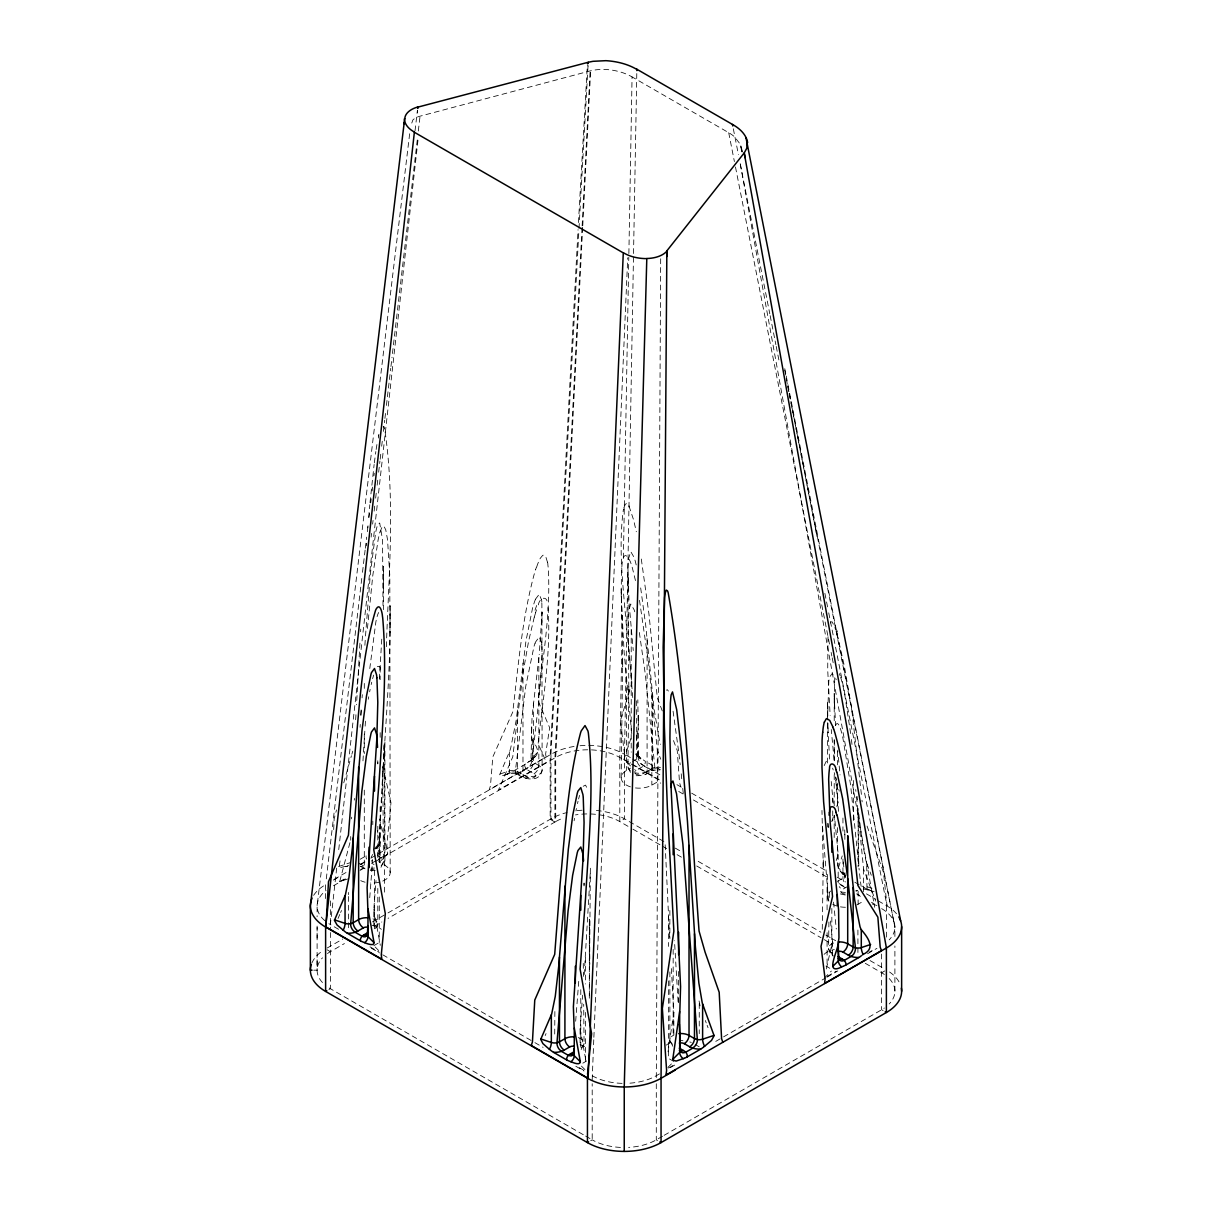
<?xml version="1.0" encoding="UTF-8"?>
<svg xmlns="http://www.w3.org/2000/svg" width="1212" height="1212" viewBox="0 0 1212 1212"><rect width="100%" height="100%" fill="white"/><g stroke="black" fill="none" stroke-linecap="round" stroke-linejoin="round"><path stroke-width="0.75" stroke-dasharray="5 3.75" d="M313.741 970.176L317.105 970.176L317.105 959.495M317.105 938.118L317.105 927.438M377.796 888.426L377.796 924.18L374.872 930.422M384.522 892.168L384.492 744.759M390.188 872.685L389.81 575.761L387.522 539.598L385.719 529.659L383.734 526.023L382.083 526.962L379.992 532.098M538.87 657.51L532.038 716.58L530.947 761.636M535.477 599.258A27.573 14.483 -51.7 0 0 535.068 600.319L534.947 600.516A50.677 26.709 -51.6 0 0 534.083 603.076L533.068 606.348A116.428 61.721 -51.5 0 0 532.477 608.485L525.917 641.284L516.191 720.292L510.707 748.062A28.179 14.211 -54 0 1 509.646 751.243L499.48 775.286L501.965 775.816L510.51 773.286L517.721 773.726L516.721 773.665C524.038 779.892 540.294 782.861 542.128 770.074L541.885 604.061A123.563 64.615 -51.5 0 0 541.749 602.273L541.719 601.94M589.32 998.218L589.32 919.241L589.82 964.252M637.103 755.47L640.33 758.924L638.557 756.924L637.83 699.809M669.872 910.485L669.872 938.679M827.478 896.895L827.478 874.246M827.478 827.054L827.478 823.281M827.493 762.999L827.508 721.776M827.508 719.898L828.811 681.326A83.28 42.768 55 0 1 829.281 678.72L829.341 678.478A46.465 23.861 55 0 1 829.75 676.887L831.977 673.72L834.704 676.357M828.569 823.63L828.569 827.387L828.614 824.069M834.204 837.537L834.204 815.206M834.204 805.889L834.22 772.074M834.22 760.803L834.25 739.502M844.87 872.579L845.385 877.458L838.249 868.277L842.234 855.899M894.895 991.249L894.895 945.981M383.007 605.53L382.553 539.916L379.689 522.963L377.493 525.25A19.574 12.12 -49.7 0 0 377.205 526.129L377.083 526.538A51.449 31.906 -49.7 0 0 376.144 530.205A107.929 66.933 -49.7 0 0 375.553 533.174L370.387 573.549L365.388 637.421M638.648 720.034L638.269 728.639A35.027 17.983 55 0 1 637.876 731.033L636.3 735.729M531.417 730.291L531.477 726.852M542.128 654.95L539.158 697.612M660.676 258.777L656.298 1079.725M584.048 885.154L584.063 883.033L584.017 886.745M383.356 588.684L383.416 566.489L383.416 609.666M389.916 632.876L390.173 605.848C391.143 691.491 379.735 776.68 379.462 862.202L384.916 865.353A17.953 10.363 0 0 1 388.431 877.14A17.953 10.363 0 0 1 370.372 882.987M377.796 826.281L377.796 858.308L382.341 791.406L384.068 743.123M621.195 777.801L622.68 658.54L622.68 666.767L621.195 588.729C621.741 583.033 619.771 539.764 630.407 561.807A46.465 23.861 55 0 1 631.179 564.08L631.3 564.413A83.28 42.768 55 0 1 632.361 567.913L636.27 583.881M627.952 568.867L629.089 603.273L633.255 650.526M828.917 921.984L828.553 948.405L830.129 953.162L833.235 956.056A6.727 3.894 -60 0 1 831.841 952.98L831.841 907.894M829.266 897.471L829.372 889.911M834.235 740.305L834.583 760.136M590.365 868.216L589.32 998.536M822.266 929.271L823.296 859.611L823.296 867.853L821.963 810.449M623.392 558.081L628.801 257.338M628.876 253.581L632.058 76.901A47.041 27.164 0 0 0 625.316 73.674C614.332 69.357 601.213 68.114 590.123 70.932L419.079 116.443A15.559 8.984 0 0 0 412.853 120.018L410.792 125.821M630.391 757.545L624.498 754.152L636.8 72.765M627.967 568.08L628.225 561.686A107.58 55.252 55 0 1 628.437 558.944L630.785 551.657L634.134 557.444A41.405 21.271 55 0 1 634.694 559.232L634.755 559.459A69.569 35.724 55 0 1 635.285 561.292L636.345 565.489M541.87 622.589L542.128 612.257L539.204 654.631M384.219 743.774L383.931 754.364M590.214 873.458L584.184 975.221M333.694 829.599L334.133 818.964L336.481 809.949M592.198 1079.725L593.789 1039.123M593.865 1037.29L627.725 257.808M381.75 639.163L379.341 679.932M582.033 227.75L554.929 757.909L554.929 822.039L550.172 819.282L550.172 755.152M582.139 225.886L590.123 70.932M582.669 227.538L555.702 757.455L555.702 821.584L388.067 918.363M582.76 225.674L590.638 70.796M550.203 754.455L578.048 229.659M550.975 754.015L578.912 230.265M579.003 228.492L588.078 65.13M359.949 643.133L356.525 704.733M578.442 222.553L587.365 65.069M355.661 719.716L356.01 713.716M386.355 646.678C388.719 574.382 395.385 500.98 384.719 429.124M588.062 65.387L588.017 66.175M360.6 631.694L360.752 629.149M361.131 709.884L360.782 715.701M360.085 727.321L360.252 724.428M364.888 645.314L365.221 640.057M362.964 760.863L364.812 731.184M360.903 715.534L361.327 709.111M365.13 726.155L365.645 718.61M828.008 636.709L827.705 670.024L830.144 715.444M362.07 697.87L362.297 694.658M741.577 151.242L740.608 144.652L734.381 136.668A47.041 27.149 0 0 0 728.715 132.699L632.058 76.901M366.327 545.839L366.524 543.264M348.42 894.668L348.586 892.441M369.736 897.698L372.629 860.02M373.811 925.68L373.811 909.318L376.023 880.503M554.869 1011.55L554.702 1035.563M575.67 1021.231L578.912 979.114M580.093 1042.956L580.093 1028.412L582.654 995.158M367.448 531.689L368.115 523.69M368.66 517.388L369.811 504.737M367.433 628.437L372.751 575.791L378.099 539.946A141.637 88.097 -49.6 0 1 378.705 537.128L379.386 534.34A60.479 37.587 -49.6 0 1 379.962 532.098M370.008 502.632L374.129 464.454M369.781 668.554L375.856 621.983A97.596 58.267 -51.6 0 1 376.462 619.15L376.644 618.438A41.42 24.71 -51.6 0 1 377.432 615.454L377.705 614.681A13.408 7.984 -51.7 0 1 378.053 613.757L378.674 612.514M834.765 677.659L834.25 696.552L835.598 725.624M417.231 112.443L417.443 110.459L414.822 132.502M338.557 929.286L330.376 924.559L336.709 867.913M338.739 849.642L418.337 136.986M371.114 537.083L371.539 533.386M372.629 524.114L373.054 520.402M374.129 511.131L374.781 505.571M375.644 498.147L376.281 492.587M377.144 485.164L377.796 479.604M378.659 472.195L379.947 461.06M380.174 459.212L380.81 453.652M381.674 446.228L382.537 438.82M383.401 431.396L384.689 420.276M384.916 418.413L385.552 412.853M386.416 405.429L389.219 381.325M389.431 379.477L390.734 368.357M390.946 366.494L392.021 357.222M392.446 353.51L417.458 138.426M418.322 131.002L420.049 116.17M326.286 878.867L362.055 576.018M362.494 572.322L365.115 550.081M365.342 548.233L366.66 537.113M367.751 527.856L368.009 525.781M368.978 517.494L369.478 513.343M370.705 502.965L371.205 498.829M409.656 133.759L317.105 906.061L317.105 916.742M372.145 490.905L372.584 487.133M373.932 475.801L374.235 473.286M378.417 438.062L378.705 435.547M354.268 800.117L354.48 798.42M538.855 700.172L531.947 761.106A6.651 3.333 -54 0 1 526.523 768.938M374.326 462.863L375.841 451.546M668.054 1051.819L673.857 1012.126L671.251 967.131M515.842 767.226L525.766 686.143L534.007 646.375A54.146 28.255 -52.2 0 1 535.083 643.254M376.144 449.485L377.099 443.395M515.342 770.438L515.312 770.665A6.514 3.288 -54.1 0 0 519.554 772.908M574.109 820.766L574.533 818.342M368.251 699.248L368.706 696.794M340.057 860.929L339.027 867.883L348.283 865.656M369.645 691.84L370.145 689.386M575.927 810.934L576.427 808.48M351.389 818.827L351.738 817.191M378.492 435.926L378.856 434.29M826.311 968.964L832.538 941.497L830.144 917.787M371.19 684.553L371.736 682.22M577.473 803.647L578.018 801.314M347.677 879.003L339.678 881.669L350.359 841.067M578.609 798.966L579.563 795.39M372.629 678.675L373.629 675.129M343.753 782.846L351.435 755.712M534.28 617.135L528.599 641.224L523.145 672.19L512.752 756.909L498.48 790.012L546.37 762.363L538.143 743.607C542.824 699.218 550.93 654.586 548.218 609.772A145.864 76.295 -51.3 0 0 547.885 606.833L547.824 606.394A98.005 51.434 -51.1 0 0 547.612 604.364M835.492 725.564C838.265 718.474 841.492 732.078 842.067 734.608A107.58 55.252 55 0 1 842.87 737.941L850.612 785.058L858.823 866.428L857.96 805.268M824.205 765.59L826.236 761.303L828.72 761.469M623.892 507.661L625.362 504.192L626.862 503.465A1.515 0.848 53.5 0 1 627.452 503.783L628.695 505.449A8.726 5.106 53 0 1 629.058 506.071M351.874 754.197L352.753 751.182M535.628 612.575L536.522 609.833M535.628 569.504L536.386 567.261M630.588 765.999L623.938 759.348L631.906 735.426M831.72 821.63L833.871 815.146M836.75 806.51L838.189 802.192L835.81 777.468M836.204 860.505L838.189 854.521L834.447 815.676M535.068 643.254L535.128 643.057A28.421 14.771 -52.3 0 1 535.583 641.981L539.234 636.936L541.476 642.375M535.431 599.258L539.219 594.274L541.446 599.698M538.355 604.894C539.416 597.395 547.718 594.865 547.506 604.455M338.042 918.454L339.769 914.484M340.633 912.515L341.496 910.53M545.188 1035.563L546.051 1033.594M830.326 623.029L830.614 622.483A8.742 4.318 60.9 0 1 830.841 622.18L831.811 621.771A1.515 0.757 58.5 0 1 832.341 622.089L835.962 630.104M583.199 786.27L585.548 785.118L587.744 789.603M527.432 762.712C538.279 755.288 541.173 752.97 532.31 739.805A25.634 12.847 -53.9 0 1 531.765 737.229L531.417 730.715M531.174 760.545L536.325 755.334M380.977 867.292L383.446 861.687L382.75 767.363M581.154 1049.516L584.078 1043.274L583.684 1004.248M666.433 690.158L667.312 689.689L668.403 691.067M375.765 848.764L380.25 843.097L377.265 830.326M373.644 849.264L380.235 842.779M379.462 862.202L387.749 853.915L379.462 818.964M537.719 752.258L532.31 757.651A6.727 4.757 45 0 1 529.099 761.5A46.192 23.18 -54.1 0 0 528.235 762.106L526.387 763.469A18.968 9.484 -54 0 1 524.72 764.53L511.737 772.014A24.134 12.15 -54.3 0 1 509.358 773.18L507.222 774.074M667.918 1067.424L671.478 1063.863M824.296 978.114L831.356 971.054M377.311 666.661L379.765 666.448L381.78 671.827M535.113 756.606L529.099 761.5M375.599 848.915L377.008 847.642M333.406 880.109L339.648 876.503M334.088 879.382L347.117 871.867M359.919 864.777L364.888 861.611M370.796 858.187L550.945 754.349A52.055 30.527 0 0 1 574.427 746.41M339.678 881.669L345.693 878.2M360.721 869.519L363.721 867.792M372.735 862.596L375.735 860.853M378.735 859.126L387.749 853.915M333.497 885.745L347.526 877.639M360.009 870.443L364.676 867.747M375.599 861.444L555.702 757.455A45.329 26.164 0 0 1 619.802 757.455L627.983 762.181M632.573 761.439L636.664 759.076A6.727 3.894 0 0 0 637.739 754.394L637.739 731.412M630.437 786.861A17.953 10.363 0 0 1 626.452 770.484L630.543 768.12M327.179 948.026L342.769 939.027M372.402 921.923L386.431 913.818M387.992 912.924L550.945 818.842A52.055 30.058 0 0 1 567.08 812.51M636.33 754.606L642.89 759.636A24.134 12.393 55 0 0 645.329 761.287A13.756 7.939 0 0 1 643.557 765.757A12.438 7.181 0 0 1 641.436 767.332L635.982 770.484A6.727 3.894 60 0 1 634.664 769.514M327.437 953.541A45.329 26.164 0 0 1 330.376 951.678L344.405 943.572M374.038 926.468L381.841 921.968M634.815 772.998A4.5 2.606 0 0 0 642.33 774.15L652.541 768.241A6.727 3.894 0 0 1 660.434 767.544M373.811 945.663L379.265 942.512A17.953 10.363 0 0 0 380.356 941.815M635.467 787.952A17.953 10.363 0 0 0 651.844 785.134L657.298 781.982L660.752 783.134M328.891 989.553L330.376 988.689L584.017 1135.129M837.492 881.321L842.946 878.17A6.727 3.894 0 0 0 844.022 873.488L838.28 867.747M847.718 886.427L842.264 889.578A6.727 3.894 60 0 1 839.249 886.608M856.066 891.214L857.429 890.426A6.727 3.894 60 0 1 855.808 890.714M582.82 1063.182L585.548 1061.606A17.953 10.363 0 0 0 586.638 1060.909M856.929 904.864A17.953 10.363 0 0 0 858.126 904.228L863.58 901.077M668.554 1068.06L674.554 1064.591M827.281 976.387L836.265 971.206M869.186 952.193L872.17 950.466M659.434 1073.908L656.298 1075.726A45.329 26.164 0 0 1 628.619 1083.255M670.387 1067.59L676.644 1063.969M715.762 1041.396L722.019 1037.775M723.579 1036.866L825.296 978.16M826.857 977.251L837.81 970.918M867.534 953.768L876.927 948.345M590.714 1140.704L592.198 1139.841A45.329 26.164 0 0 0 622.074 1147.476M865.262 963.298L881.624 972.751L884.896 970.857M662.555 1136.235L656.298 1139.841A45.329 26.164 0 0 1 628.619 1147.385M664.131 1135.326L881.624 1009.763A45.329 26.164 0 0 0 884.366 1008.02M360.161 859.263L366.085 855.854A27.558 14.589 -56 0 0 366.6 855.52M364.994 861.99L360.54 864.535A12.499 7.211 0 0 1 363.6 865.868A6.727 3.894 -60 0 1 360.6 866.368M511.737 772.014A13.756 7.939 0 0 1 519.554 773.029L526.508 769.029A12.438 7.181 0 0 0 528.629 770.59L534.083 773.741A4.5 2.606 0 0 1 534.098 777.422A4.5 2.606 0 0 1 527.72 777.422L517.524 771.514A6.727 3.894 0 0 0 509.388 770.893L499.632 774.15M348.632 865.504L345.799 866.701L349.495 865.519M506.934 774.195L505.146 774.907L508.601 773.483M338.602 866.55L350.707 862.505M375.205 870.625L368.145 870.367M636.179 775.741L643.224 775.483L653.404 770.377L652.344 770.468L659.54 770.014M845.234 895.017L838.886 893.577M863.55 888.957L874.125 891.593M871.913 888.381L866.944 886.714A6.727 3.894 0 0 0 862.005 886.305M872.216 903.955L877.397 905.682M869.11 889.896L866.959 889.002A24.134 12.393 55 0 1 864.565 887.851L861.323 885.972M867.731 889.305L871.201 890.744L868.807 889.775A6.727 2.742 -71.6 0 1 866.944 886.714L866.731 863.156A35.027 17.983 55 0 1 865.792 860.005L862.096 840.81L858.823 814.1M660.419 769.802L659.919 769.575A19.195 9.863 55 0 1 658.283 768.741L645.329 761.257M624.498 754.152L620.392 720.579L631.906 683.098L626.634 628.483C623.453 589.32 618.12 549.612 623.256 510.419A88.537 50.131 49.4 0 1 623.544 509.146M854.854 882.23L859.702 885.033M632.74 759.151L660.57 775.21M676.932 784.649L681.841 787.482M691.658 793.163L827.478 871.564M837.295 877.246L845.476 881.957M866.459 893.85L875.822 899.259M878.2 900.864L886.381 905.576A52.055 29.982 -0.7 0 1 896.91 914.227M643.542 765.757L650.496 769.771A13.756 7.939 0 0 1 658.283 768.741M623.938 759.348L629.831 762.757M632.785 764.454L659.313 779.786M839.068 883.563L844.961 886.957M856.748 893.774L859.702 895.471M871.489 902.273L874.443 903.985M631.255 764.075L660.707 781.073M678.72 791.466L683.629 794.299M693.446 799.981L829.266 878.382M840.719 885.002L845.628 887.835M857.081 894.441L860.353 896.335M663.843 841.522L624.559 818.842A52.055 30.058 0 0 0 593.122 810.192M675.296 848.127L681.841 851.9M698.203 861.353L820.933 932.21M825.842 935.043L835.659 940.709M870.019 960.555L884.745 969.055M627.983 826.311L619.802 821.584A45.329 26.164 0 0 0 575.473 814.903M632.891 829.144L660.707 845.203M662.343 846.158L667.267 848.991M677.084 854.657L681.992 857.49M696.718 865.989L821.085 937.785M824.357 939.679L832.538 944.406M825.993 966.04A17.953 10.363 0 0 0 827.084 966.721L829.811 968.297M883.109 1010.611L881.624 1009.763L881.624 954.041M377.432 855.536L380.159 857.111A11.226 6.484 0 0 1 379.417 866.671M695.158 1044.471L699.248 1046.82M371.311 862.989L374.038 864.565M358.843 863.126L364.297 866.277A11.226 6.484 0 0 0 365.039 866.671M360.237 866.201L365.691 869.352M673.857 1061.485L668.403 1058.334L668.403 980.175M369.993 946.83L378.841 951.935M579.23 1067.636L585.123 1071.044M371.281 948.178L379.462 952.905M382.734 954.798L533.28 1041.714M534.916 1042.653L543.097 1047.38M575.836 1066.272L584.017 1070.999M327.104 949.784L330.376 951.678M657.495 1140.537L656.298 1139.841L656.298 1083.74M585.654 1136.068L592.198 1139.841L592.198 1083.74M635.649 754.015L642.102 759.045M845.4 875.958L839.81 870.943L844.779 875.473M842.325 873.443L843.537 874.473M636.042 754.349L637.254 755.379M383.234 426.321L383.916 427.185A23.846 15.362 -46.9 0 1 384.689 429.139M581.427 1066.09L588.078 1072.741M375.144 946.981L381.795 953.647M672.796 1046.259L669.872 1040.017L669.872 968.706M630.407 772.423L627.922 766.817L628.846 686.098L628.846 691.234L628.225 614.014A107.58 55.252 55 0 1 628.437 611.272L630.785 603.985L634.134 609.772A41.405 21.271 55 0 1 634.694 611.56L634.755 611.787M628.998 506.071L633.27 518.903A166.029 85.264 55 0 1 634.134 522.236L636.315 531.75M835.795 678.644L836.235 679.72M839.34 673.675L840.219 675.993M832.583 768.135L832.947 769.044A98.172 60.661 -69.7 0 1 833.174 769.984M867.065 826.069L883.518 872.488L887.002 905.712L828.114 609.742M866.944 863.747L869.428 870.322M870.049 871.958L871.292 875.246M856.49 796.693L863.58 869.171L875.67 901.122M662.282 710.929L657.298 697.748L649.041 614.711L640.936 556.384M673.493 740.577L677.235 750.47L679.538 782.558L680.735 786.618M639.481 600.319L648.481 662.313L657.298 750.077L660.752 759.212M707.126 1025.322L708.035 1027.715M705.339 1020.519L706.232 1022.913M699.066 1000.961L700.097 1005.99M840.643 677.266L842.067 682.28A107.58 55.252 55 0 1 842.87 685.598L844.461 693.067M836.462 631.725L836.583 632.134A88.491 39.511 59.6 0 1 837.144 633.891M835.553 776.922L836.325 779.604M837.083 633.861L844.294 665.736L851.657 708.52L861.49 795.239M837.28 783.194L837.734 784.967M838.81 789.376L839.219 791.178M638.875 757.288L638.512 755.576L638.588 756.833M382.856 766.287L390.976 802.814L386.795 845.355L387.385 848.612M815.631 528.008L894.895 927.119L894.895 938.436M742.077 152.061L740.608 144.652L742.062 152.076M784.785 368.675L785.876 374.22M786.24 376.068L894.895 927.119L893.941 921.756M733.321 128.775L738.426 154.681M740.214 163.711L769.787 313.817M770.15 315.635L774.786 339.178M775.15 340.996L775.862 344.617M776.21 346.42L779.437 362.736M824.887 593.365L827.751 607.924M728.715 132.699L734.396 161.575M735.472 166.983L830.068 647.011M831.129 652.42L831.841 656.04M832.205 657.843L833.265 663.252M547.46 562.216L545.794 556.778L543.34 555.157A2.394 1.257 -51.1 0 0 542.582 555.505L540.279 558.262A37.39 19.907 -51.1 0 0 536.613 567.186M786.27 378.765L787.361 384.34M787.709 386.189L788.8 391.764M789.163 393.627L790.618 401.051M790.981 402.914L817.07 536.689L790.815 401.581M741.562 148L742.289 151.697M784.709 370.115L785.785 375.659M787.952 386.764L789.027 392.324M789.376 394.173L790.466 399.718M844.643 693.976L851.036 736.108M740.35 164.256L874.685 907.288M639.345 632.512L645.345 674.402L654.859 767.378A6.545 3.363 55 0 1 650.496 769.62M580.093 1028.412L586.078 1061.667M373.811 909.318L380.295 945.33M673.069 711.202L678.735 752.228M640.678 587.926L645.723 625.437L654.101 709.202L659.51 740.896A33.345 17.119 55 0 0 660.54 744.365M861.096 886.154L860.535 881.881M860.141 878.73L859.005 868.307M678.947 754.015L680.19 764.742M851.43 739.487L852.006 744.547M855.702 789.557L855.899 791.345M681.205 773.801L681.795 779.255M682.75 788.345L683.295 793.754M833.553 902.122L836.28 928.968M822.509 826.19L828.781 904.243M861.974 800.223L862.141 801.889M857.111 796.436L857.46 799.965M837.674 750.213L837.84 751.985M838.356 757.273L840.052 774.922M834.098 759.818L831.265 729.518M838.522 811.373L835.598 777.952M833.25 803.329L831.235 781.513M632.755 697.567L628.24 639.421L627.937 574.352L628.24 587.078M636.33 734.639L637.936 753.637M631.74 733.654L624.15 652.526L621.317 599.273M541.734 644.617L541.764 644.92A123.897 64.16 -52.1 0 1 541.9 646.723L542.128 654.313M843.385 861.944L843.84 867.534M829.523 759.045L827.72 722.852M844.249 873.322L844.461 876.837A6.545 3.363 55 0 0 845.385 879.973M637.966 754.228L638.027 755.091M638.057 755.682L638.179 757.742A6.545 3.363 55 0 0 643.527 765.59M678.084 1001.885L674.478 940.679M669.569 937.179L665.07 842.582M844.719 829.887L844.931 838.613M834.523 706.187L834.22 693.446L834.22 723.352M638.588 715.277L638.648 719.504M827.781 716.034L827.523 701.157L827.569 716.822M827.902 723.473L828.069 732.775M621.271 597.137L621.195 588.729L622.226 623.029L619.802 757.455L619.802 821.584L624.559 818.842L624.559 754.712M583.275 963.373L583.411 976.372M844.87 834.371L844.87 839.401M377.796 760.712L377.78 763.939L377.78 760.227M372.796 821.069L372.796 824.705M886.381 905.864L886.381 937.937M863.58 869.171L863.58 891.699M858.126 812.691L858.126 866.868M858.126 891.153L858.126 904.228M857.914 929.998L857.914 955.223M853.369 780.498L853.369 823.357M842.946 818.024L842.946 831.099M842.946 859.005L842.946 878.17A6.727 3.894 60 0 0 845.521 884.548M838.189 854.521L838.189 882.669M837.492 751.713L837.492 764.802M837.492 784.422L837.492 805.813M837.492 827.629L837.492 866.216M832.735 798.026L832.735 802.314M832.735 810.904L832.735 820.918M832.538 941.497L832.538 956.632M827.084 887.305L827.084 910M827.084 932.679L827.084 966.721M699.248 1003.551L699.248 1033.654M678.614 971.463L678.614 1003.218M673.857 1012.126L673.857 1035.896M673.16 949.36L673.16 1036.654M668.403 916.227L668.403 946.421M657.298 750.077L657.298 781.982M652.541 695.006L652.541 768.241A6.727 3.894 60 0 1 647.784 770.999A12.438 7.181 0 0 1 650.496 769.771M651.844 693.597L651.844 785.134M647.087 638.512L647.087 771.393A6.727 3.894 60 0 1 642.33 774.135M636.664 700.794L636.664 759.076A6.727 3.894 60 0 0 641.436 767.332M631.21 629.346L631.21 752.167M626.452 678.932L626.452 770.484M585.548 957.495L585.548 983.992M585.548 1012.384L585.548 1061.606M580.79 989.659L580.79 1047.865A6.727 3.894 60 0 1 580.245 1050.077M550.945 754.712L550.945 818.842L555.702 821.584A45.329 26.164 0 0 1 562.065 818.524M538.84 657.692L538.84 765.499A11.226 6.484 0 0 1 538.84 774.665A11.226 6.484 0 0 1 522.978 774.665L522.978 663.07M533.386 703.051L533.386 762.348A6.727 3.894 -60 0 1 528.629 770.59M532.31 739.805L532.31 757.651A6.727 3.894 0 0 0 533.386 762.348L538.84 765.499A6.727 3.894 -60 0 1 534.083 773.741M517.524 710.02L517.524 771.514A6.727 3.894 -60 0 0 522.281 774.256A12.438 7.181 0 0 0 519.554 773.044M509.388 751.758L509.388 770.893A6.727 2.742 71.6 0 1 507.51 773.938M384.916 742.335L384.916 865.353M380.159 667.176L380.159 679.659M380.159 732.654L380.159 737.335M380.159 806.753L380.159 857.111A6.727 3.894 -60 0 1 378.765 861.808M379.265 838.386L379.265 864.429M379.265 896.956L379.265 942.512M374.508 870.564L374.508 928.771A6.727 3.894 60 0 1 374.175 930.589M364.297 683.432L364.297 692.173M364.297 734.093L364.297 753.606M364.297 790.103L364.297 866.277A6.727 3.894 -60 0 0 365.07 868.837M350.707 836.507L350.707 840.219M348.42 896.486L348.42 930.998M330.376 900.91L330.376 928.574M330.376 932.573L330.376 988.689A45.329 26.164 0 0 1 327.437 986.826M325.619 884.805L325.619 900.834M317.105 926.089L317.105 970.176M374.523 868.034A11.226 6.484 0 0 1 371.069 868.14M372.554 859.808A6.727 3.894 -60 0 1 371.251 861.232M374.16 869.534A4.5 2.606 0 0 1 370.584 869.61M372.599 854.43A6.56 3.484 -56 0 1 371.114 857.142M365.1 882.2A17.953 10.363 0 0 1 360.721 880.639M527.735 777.407A6.727 3.894 -60 0 1 522.978 774.665M526.508 769.029A13.756 7.939 0 0 1 524.735 764.53M647.087 771.393A11.226 6.484 0 0 1 634.694 772.756M630.528 770.968A11.226 6.484 0 0 1 630.528 762.666M634.785 771.665A4.5 2.606 0 0 1 635.967 770.468M845.431 892.38A11.226 6.484 0 0 1 839.068 891.244M845.249 894.001A4.5 2.606 0 0 1 841.234 892.35A4.5 2.606 0 0 1 842.249 889.563M845.431 907.273A17.953 10.363 0 0 1 832.735 904.228M828.947 901.016A17.953 10.363 0 0 1 830.644 891.032M831.841 952.98A11.226 6.484 0 0 1 836.371 942.224M824.069 954.359A17.953 10.363 0 0 1 834.326 949.511M578.291 1037.608A11.226 6.484 0 0 1 580.79 1047.865M579.987 1044.759A17.953 10.363 0 0 1 586.638 1047.638M372.932 918.847A11.226 6.484 0 0 1 374.508 928.771M372.008 925.301A17.953 10.363 0 0 1 381.356 929.301M881.624 908.621A45.329 26.164 0 0 1 889.199 939.83M622.074 1083.361A45.329 26.164 0 0 1 592.198 1075.726M330.376 924.559A45.329 26.164 0 0 1 328.876 923.65M324.786 920.635A45.329 26.164 0 0 1 326.073 890.426M322.483 982.553A45.329 26.164 0 0 1 322.483 957.813M889.199 978.554A45.329 26.164 0 0 1 889.199 1003.96M881.624 972.751A45.329 26.164 0 0 1 884.366 974.478M580.048 745.744A52.055 30.527 0 0 1 624.604 754.364M313.635 895.335A52.055 29.982 0.3 0 1 325.634 884.639M577.079 810.677A52.055 30.058 0 0 1 582.381 810.192M889.547 971.994A52.055 30.058 0 0 1 899.183 982.129M311.908 962.934A52.055 30.058 0 0 1 322.24 951.072M640.981 758.227A6.727 4.757 -45 0 1 637.739 754.394M863.55 887.82A13.756 7.939 0 0 1 864.565 887.835M366.66 859.081A13.786 7.954 0 0 1 366.1 855.854M666.297 1045.138A17.953 10.363 0 0 1 672.387 1041.941M681.099 1040.638A17.953 10.363 0 0 1 682.947 1040.699M689.81 1041.941A17.953 10.363 0 0 1 691.264 1042.471M672.478 1044.168A11.226 6.484 0 0 1 673.902 1035.033M845.309 876.503A6.727 4.757 -45 0 1 844.022 873.488M541.597 642.284A81.34 42.238 -51.9 0 1 541.855 644.526M541.567 599.607A82.128 43.071 -51.3 0 1 541.84 601.849M535.037 610.212A62.342 34.345 -50.6 0 1 536.825 605.106M534.325 617.12A141.304 75.25 -51.4 0 1 535.674 612.56M623.998 509.131A62.888 35.421 50.2 0 1 624.271 507.949M836.931 630.422A62.842 28.724 59.3 0 1 837.416 632.088M547.551 562.156A99.339 52.661 -50.4 0 1 547.885 564.11L547.839 564.64A146.273 77.28 -50.7 0 1 548.188 567.58C551.021 612.227 542.84 656.707 538.143 700.915L549.657 727.7L545.642 753.955L546.051 757L489.224 789.815L490.466 785.724L492.814 756.924L512.752 712.05C518.297 666.024 522.008 619.347 534.144 574.412A131.684 70.872 -50.7 0 1 535.689 569.488M834.22 772.62A146.137 90.612 -69.4 0 1 834.765 774.301"/><path stroke-width="1.5" d="M901.637 991.249L901.637 926.68M666.812 256.535L666.827 250.899L744.213 152.924L886.336 947.632M661.055 1078.104L666.842 250.869M636.845 70.599L636.876 69.236M624.241 1086.709L646.799 258.489A22.952 13.256 0 0 0 666.751 251.278M367.463 933.361L367.827 925.559M587.623 1074.241L588.108 1078.271L623.286 252.884L414.368 132.275L325.634 926.741L381.825 959.192L381.28 954.708L385.325 913.787L373.811 849.93L379.265 778.998C382.628 725.594 387.189 671.812 382.75 618.347A72.538 45.571 64.8 0 0 382.447 616.15C382.28 612.893 380.068 602.515 376.311 608.772A33.86 21.271 64.8 0 0 375.614 610.181C360.782 660.025 359.267 712.868 353.874 764.333L348.42 835.265L328.482 881.745L326.255 921.09M573.912 1048.516L573.746 1052.455A6.56 4.121 64.8 0 1 568.428 1055.182M326.149 922.877L326.225 921.529M587.441 63.751L587.517 62.448L417.398 107.247M588.244 62.267L588.168 63.569L588.305 62.251L593.001 61.312L605.924 60.676A49.859 28.785 0 0 1 636.133 69.023M376.917 677.902L377.796 702.399L376.826 738.82L367.1 887.729L367.797 907.833L374.053 942.678C374.372 946.39 367.297 943.845 364.66 942.678A47.647 29.936 64.8 0 0 363.827 942.345L362.267 941.724A21.028 13.211 64.8 0 1 360.388 940.815L347.314 933.24A25.179 15.817 64.8 0 1 344.965 931.634L337.103 925.014L334.421 920.317L345.39 894.895L348.995 877.276L352.404 847.415L362.024 730.275L366.509 695.885L370.978 674.236A52.298 32.86 64.8 0 1 371.508 672.539L374.508 668.509L376.538 674.766A50.253 31.573 64.8 0 1 376.887 677.659M583.245 797.557L584.063 822.569L583.108 857.914L573.382 1006.839L574.079 1026.928L580.336 1061.773C579.897 1066.09 572.17 1062.136 569.064 1061.03A25.179 15.817 64.8 0 1 566.671 1059.924L553.596 1052.349A21.028 13.211 64.8 0 1 551.733 1051.107L550.218 1049.956A47.647 29.936 64.8 0 0 549.415 1049.35L542.915 1043.608L540.719 1039.366L551.672 1013.989L555.263 996.37L558.687 966.509L568.307 849.37L572.791 814.979L577.26 793.33A50.253 31.573 64.8 0 1 577.988 791.072L580.79 787.603L582.927 794.602A52.298 32.86 64.8 0 1 583.169 796.754M822.675 732.321L822.448 734.881A131.926 79.795 -69.8 0 0 822.069 740.471L821.978 767.302L823.615 801.738L832.538 896.592L821.024 946.375L825.084 978.902L824.614 983.462L881.457 950.647L880.185 947.102L877.867 917.151L857.914 885.442C852.051 834.462 848.809 782.558 834.916 732.896A146.531 89.93 -70 0 0 833.826 729.518L833.644 729.003M587.562 1073.802L587.699 1072.499M587.729 1072.059L591.607 1033.654L580.093 969.024L585.548 898.092C588.668 843.234 594.319 787.83 588.35 732.987A33.86 21.271 64.8 0 0 587.926 730.957L585.017 725.549L581.23 730.912A72.538 45.571 64.8 0 0 580.624 732.593C567.67 781.755 564.989 833.008 560.156 883.427L554.702 954.359L534.765 1000.067L532.432 1041.972L531.265 1045.471L587.456 1077.907M417.822 107.126L417.67 108.459L417.867 107.126M350.677 923.665L361.797 791.709L366.342 756.273L370.978 733.639A52.298 32.86 64.8 0 1 371.508 731.942L374.508 727.912L376.538 734.169A50.253 31.573 64.8 0 1 376.887 737.047M404.081 123.745L404.263 122.185M310.408 905.515L404.672 118.715M703.657 1047.032L711.474 1040.472L714.095 1035.73L702.263 1003.006L698.87 983.068L695.37 946.602L687.462 821.418L682.008 755.379L676.69 709.671L672.508 691.916L671.19 694.764A19.543 10.211 -69.5 0 0 671.039 695.718L670.978 696.158A51.389 26.77 -69.5 0 0 670.615 700.112A107.823 56.191 -69.5 0 0 670.372 703.324L669.918 738.032L671.16 789.209L680.568 986.659L679.871 1010.141L672.675 1059.939L676.099 1061.091L684.295 1058.273M829.372 812.767L829.341 812.994A54.267 33.8 -68.5 0 0 829.084 815.191M835.932 769.514C835.386 763.151 829.205 761.348 829.493 768.847A27.618 17.089 -69 0 0 829.281 770.059L829.296 770.256A50.783 31.33 -69 0 0 828.993 773.165L828.766 776.877A116.655 71.599 -69.2 0 0 828.66 779.316L830.159 822.645L838.583 909.788L838.946 937.527A28.224 18.104 -66.8 0 1 838.477 941.088C839.113 949.451 822.751 977.145 842.734 966.403M326.028 923.211L325.634 926.741M824.463 722.094L826.129 718.974A2.394 1.47 -69.6 0 1 826.826 718.58L829.735 720.473L832.811 726.745M672.69 1059.424L679.69 1052.44L679.69 1011.55M832.735 966.464L838.356 960.828L838.356 941.648M861.293 955.813L860.55 956.389A18.968 12.241 -66.8 0 1 858.914 957.465L845.961 964.964A24.149 15.514 -66.5 0 1 843.522 966.07M862.323 955.011A46.207 29.755 -66.7 0 1 863.141 954.374C876.155 948.541 867.913 937.497 861.293 929.695A25.679 16.529 -66.9 0 1 860.005 926.71L854.611 899.652L847.688 835.659M703.172 1047.395L702.945 1047.577A27.558 17.135 -64.3 0 1 700.733 1049.092L687.234 1056.879A25.634 15.817 -63.9 0 1 685.265 1057.864L684.78 1058.076M683.28 1058.712A6.727 4.757 45 0 1 679.69 1052.44A6.727 3.894 0 0 0 679.311 1048.213L683.371 1050.486A12.499 7.211 0 0 1 685.674 1052.258L692.764 1048.153A13.786 7.954 0 0 0 700.733 1049.047M837.962 956.51L842.052 958.874A12.438 7.181 0 0 1 844.173 960.449L851.112 956.435A6.651 4.287 -66.7 0 0 855.414 947.739L847.688 878.382M675.145 1070.151L661.055 1078.301A52.055 29.845 0.1 0 1 624.241 1086.967A52.04 29.83 0.1 0 1 587.441 1078.21L325.619 927.044A52.04 29.982 0.3 0 1 310.363 905.788A52.055 29.982 0.3 0 1 312.105 898.122M347.314 933.24A13.756 7.954 0 0 0 355.146 932.255A12.453 7.196 0 0 0 357.949 930.998L363.403 927.847A6.727 3.894 60 0 1 358.631 919.605L358.631 767.09M360.403 940.8A13.756 7.954 0 0 1 362.115 936.285A12.453 7.196 0 0 1 364.282 934.664L368.372 932.301M326.801 990.749L325.619 991.431A52.055 30.058 0 0 1 311.348 964.373M553.596 1052.334A13.756 7.954 0 0 0 561.429 1051.349A12.453 7.196 0 0 0 564.216 1050.092L569.67 1046.941A4.5 2.606 0 0 1 573.806 1046.229M568.413 1055.379A12.453 7.196 0 0 1 570.564 1053.758L573.291 1052.183M588.623 1141.916L587.441 1142.598L325.619 991.431L325.619 927.301M870.64 944.466L861.293 947.587A6.727 3.894 0 0 1 853.157 946.966L847.703 943.815A11.226 6.484 0 0 0 838.613 941.951M714.019 1035.396L702.612 1039.199A6.727 3.894 0 0 1 694.476 1038.578L689.022 1035.427A11.226 6.484 0 0 0 678.796 1033.669M312.045 970.176L310.363 970.176L310.363 906.061M334.542 919.863L345.056 923.377A6.727 3.894 0 0 0 353.177 922.756L358.631 919.605A11.226 6.484 0 0 1 367.721 917.742M540.825 1038.957L551.339 1042.471A6.727 3.894 0 0 0 559.459 1041.85L564.913 1038.699A11.226 6.484 0 0 1 574.003 1036.836M636.603 69.084L732.896 124.684M838.083 951.481A4.5 2.606 0 0 1 842.961 952.056L848.4 955.223A12.438 7.181 0 0 0 851.112 956.435A13.756 7.939 0 0 0 858.914 957.465M885.199 1011.823L886.381 1012.505A52.055 30.058 0 0 0 901.349 988.144M679.402 1043.093A4.5 2.606 0 0 1 684.28 1043.668L689.719 1046.82A12.499 7.211 0 0 0 692.764 1048.153M355.131 932.24L362.13 936.285M561.414 1051.349L568.413 1055.379A13.756 7.954 0 0 0 566.686 1059.894M659.873 1141.916L661.055 1142.598L886.381 1012.505L886.381 948.375M732.957 124.715L732.957 124.715A49.737 28.724 0 0 1 747.607 142.577M580.336 1061.773L574.261 1055.697A6.727 3.894 0 0 1 573.882 1052.258M374.053 942.678L367.978 936.603A6.727 3.894 0 0 1 367.842 932.861M836.022 812.267C835.477 805.859 829.266 804.086 829.553 811.57A28.467 17.786 -68.4 0 0 829.341 812.782M722.776 1042.259L721.594 1038.654L719.186 992.264L705.126 952.284L699.066 931.119C690.476 818.327 687.568 704.369 668.191 592.759A23.573 11.499 -71.4 0 0 667.479 590.805L666.236 590.077L665.1 593.516A37.527 18.195 -71.1 0 0 664.57 597.728L663.146 647.253L664.388 727.336L667.418 808.798L673.857 931.27L662.343 1008.445L666.615 1070.393L665.949 1075.074L886.381 948.011A52.055 29.982 -0.7 0 0 898.789 916.923M836.765 772.089L836.886 772.468A123.806 76.811 -69.3 0 1 837.492 774.529L842.658 798.799L847.324 832.386M836.856 814.843L836.962 815.191A124.154 77.75 -68.7 0 1 837.568 817.267L842.719 841.613L847.37 875.473M746.016 137.865L900.622 920.802M732.472 124.427L732.775 125.987M745.062 157.727L744.259 152.863L746.759 148.288L747.334 142.592M697.339 1039.563L682.886 844.203L676.523 793.754L672.933 780.998L671.509 783.103A13.423 7.393 -68 0 0 671.312 784.119L671.16 784.937A41.405 22.755 -68.1 0 0 670.872 787.436M376.917 737.305L377.553 747.44M838.113 948.042L838.765 957.404A6.514 4.197 -66.6 0 0 844.143 960.313M583.563 860.944L583.169 856.142A52.298 32.86 64.8 0 0 582.927 853.99L580.79 847.006L578.003 850.476A50.253 31.573 64.8 0 0 577.26 852.733L572.625 875.367L568.08 910.803L556.959 1042.759A6.56 4.121 64.8 0 0 561.429 1051.122M679.356 1024.095L680.341 1049.44M861.293 929.695L861.293 947.587A6.727 2.742 71.6 0 0 863.141 954.359M853.157 887.593L853.157 946.966A6.727 3.894 -60 0 1 848.4 955.223M847.703 835.886L847.703 943.815A6.727 3.894 -60 0 1 842.946 952.071M837.295 894.562L837.295 905.667M831.841 841.249L831.841 852.278M702.612 1004.097L702.612 1039.199A6.727 2.742 71.6 0 0 704.657 1046.304M694.476 933.77L694.476 1038.578A6.727 3.894 -60 0 1 689.719 1046.82M689.022 845.415L689.022 1035.427A6.727 3.894 -60 0 1 684.265 1043.683M678.614 932.255L678.614 954.662M673.16 833.765L673.16 854.733M661.055 1078.468L661.055 1142.598A52.055 30.058 0 0 1 587.441 1142.598L587.441 1078.468M624.241 1087.27L624.241 1151.4M580.79 895.335L580.79 910.197M575.321 966.267L575.321 982.977M574.261 1028.094L574.261 1055.697A6.727 4.757 -45 0 1 570.928 1061.773M564.913 886.184L564.913 1038.699A6.727 3.894 60 0 0 569.67 1046.941M559.459 957.116L559.459 1041.85A6.727 3.894 60 0 0 564.216 1050.092M551.339 1014.853L551.339 1042.471A6.727 2.742 -71.6 0 1 549.415 1049.35M374.508 776.241L374.508 791.103M369.054 847.173L369.054 867.595M367.978 909L367.978 936.603A6.727 4.757 -45 0 1 364.66 942.678M353.177 838.022L353.177 922.756A6.727 3.894 60 0 0 357.934 930.998M345.056 895.759L345.056 923.377A6.727 2.742 -71.6 0 1 343.132 930.255M842.052 958.874A6.727 3.894 -60 0 1 838.068 958.692M838.128 956.722A6.727 3.894 0 0 1 838.356 960.828A6.727 4.757 45 0 0 841.613 966.843M844.173 960.449A13.756 7.939 0 0 1 845.931 964.964M835.916 812.358A81.507 50.904 -68.9 0 1 836.75 814.934M573.927 1054.092A6.727 3.894 60 0 1 570.564 1053.758M363.388 927.847A4.5 2.606 0 0 1 367.781 927.18M367.978 934.77A6.727 3.894 60 0 1 364.282 934.664M355.146 932.028A6.56 4.121 64.8 0 1 350.601 923.62M367.554 933.407A6.56 4.121 64.8 0 1 362.161 936.073M404.808 118.7A22.952 13.256 0 0 1 417.17 107.171M685.644 1051.986A6.575 4.06 -64 0 1 680.235 1049.501M697.43 1039.517A6.56 4.06 -64.3 0 1 692.764 1047.865M685.674 1052.258A13.786 7.954 0 0 1 687.219 1056.879M683.371 1050.486A6.727 3.894 -60 0 1 679.387 1050.304M835.826 769.62A82.28 50.889 -69.4 0 1 836.659 772.18M646.602 258.626A31.739 18.331 0 0 1 623.665 252.884M414.368 132.047A31.739 18.331 0 0 1 404.444 118.806M832.72 726.836A99.505 60.842 -70.3 0 1 833.538 729.094M822.781 732.29A37.451 22.876 -69.6 0 1 824.266 722.094"/></g></svg>
